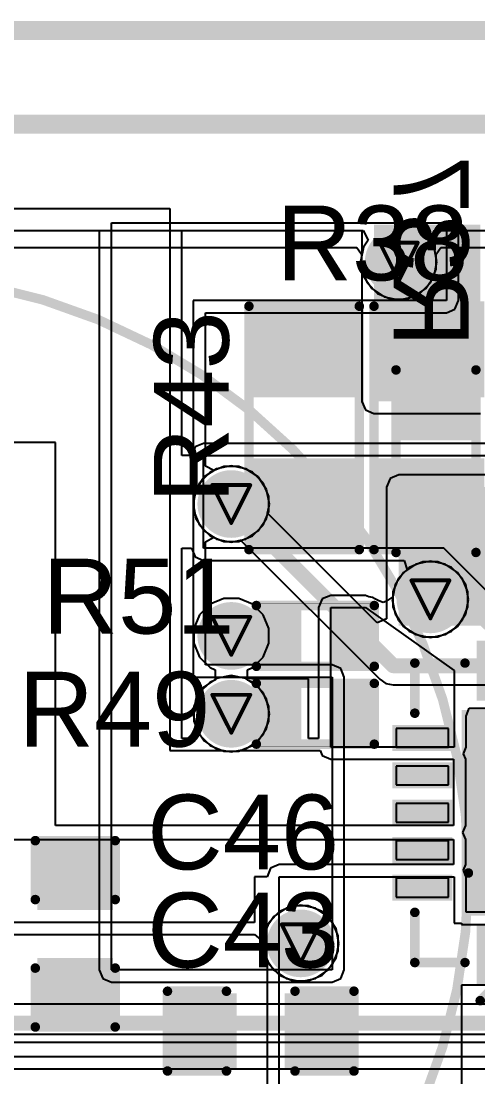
# Model space of a CAD drawing. Header units: inches. Extents: x -3 to 423, y -3 to 110.
# Drawn here: x 10.43 to 16.52, y 66.69 to 80.8 of the extents above; entities that cross this region are included whole.
import ezdxf

# ---------------------------------------------------------------- set-up
doc = ezdxf.new("R2010")
doc.units = ezdxf.units.IN
for name, color, linetype in [('Board Outline', 56, 'Continuous'), ('Bottom Layer', 5, 'Continuous'), ('Bottom Overlay', 54, 'Continuous'), ('Bottom Paste', 16, 'Continuous'), ('Bottom Solder', 6, 'Continuous'), ('Drill Drawing', 1, 'Continuous'), ('Mechanical 3', 76, 'Continuous'), ('Mid Layer', 16, 'Continuous'), ('Mid Layer 2', 76, 'Continuous'), ('Top Layer', 1, 'Continuous'), ('Top Overlay', 2, 'Continuous'), ('Top Paste', 8, 'Continuous'), ('Top Solder', 216, 'Continuous'), ('Via Holes', 16, 'Continuous')]:
    doc.layers.add(name, color=color, linetype=linetype)
doc.styles.add('Arial', font='', dxfattribs={"height": 0.2})
doc.styles.get('Arial').set_extended_font_data('Arial')

msp = doc.modelspace()

# ---------------------------------------------------------------- hatches: boundary and pattern name
at = {"layer": 'Bottom Layer'}
h = msp.add_hatch(color=5, dxfattribs=at)
edge = h.paths.add_edge_path()
edge.add_arc((15.469, 77.584), 0.35, 0, 360)
for points in [[(15.521, 76.062), (16.41, 76.062), (16.41, 75.3), (15.521, 75.3)], [(15.469, 72.72), (17.683, 72.72), (17.683, 74.574), (15.469, 74.574)], [(15.521, 74.538), (16.41, 74.538), (16.41, 73.776), (15.521, 73.776)]]:
    msp.add_hatch(color=5, dxfattribs=at).paths.add_polyline_path(points)
h = msp.add_hatch(color=5, dxfattribs=at)
edge = h.paths.add_edge_path()
edge.add_arc((13.233, 74.347), 0.35, 0, 360)
h = msp.add_hatch(color=5, dxfattribs=at)
edge = h.paths.add_edge_path()
edge.add_arc((15.891, 73.073), 0.35, 0, 360)
h = msp.add_hatch(color=5, dxfattribs=at)
edge = h.paths.add_edge_path()
edge.add_arc((13.233, 72.585), 0.35, 0, 360)
h = msp.add_hatch(color=5, dxfattribs=at)
edge = h.paths.add_edge_path()
edge.add_arc((13.233, 71.545), 0.35, 0, 360)
h = msp.add_hatch(color=5, dxfattribs=at)
edge = h.paths.add_edge_path()
edge.add_arc((14.16, 68.478), 0.35, 0, 360)
at = {"layer": 'Bottom Paste'}
for points in [[(15.521, 76.062), (16.41, 76.062), (16.41, 75.3), (15.521, 75.3)], [(15.521, 74.538), (16.41, 74.538), (16.41, 73.776), (15.521, 73.776)]]:
    msp.add_hatch(color=16, dxfattribs=at).paths.add_polyline_path(points)
at = {"layer": 'Bottom Solder'}
h = msp.add_hatch(color=6, dxfattribs=at)
edge = h.paths.add_edge_path()
edge.add_arc((15.469, 77.584), 0.452, 0, 360)
for points in [[(15.419, 76.163), (16.511, 76.163), (16.511, 75.198), (15.419, 75.198)], [(15.419, 74.639), (16.511, 74.639), (16.511, 73.674), (15.419, 73.674)]]:
    msp.add_hatch(color=6, dxfattribs=at).paths.add_polyline_path(points)
h = msp.add_hatch(color=6, dxfattribs=at)
edge = h.paths.add_edge_path()
edge.add_arc((13.233, 74.347), 0.452, 0, 360)
h = msp.add_hatch(color=6, dxfattribs=at)
edge = h.paths.add_edge_path()
edge.add_arc((15.891, 73.073), 0.452, 0, 360)
h = msp.add_hatch(color=6, dxfattribs=at)
edge = h.paths.add_edge_path()
edge.add_arc((13.233, 72.585), 0.452, 0, 360)
h = msp.add_hatch(color=6, dxfattribs=at)
edge = h.paths.add_edge_path()
edge.add_arc((13.233, 71.545), 0.452, 0, 360)
h = msp.add_hatch(color=6, dxfattribs=at)
edge = h.paths.add_edge_path()
edge.add_arc((14.16, 68.478), 0.452, 0, 360)
at = {"layer": 'Mid Layer'}
h = msp.add_hatch(color=16, dxfattribs=at)
edge = h.paths.add_edge_path()
edge.add_arc((15.469, 77.584), 0.35, 0, 360)
h = msp.add_hatch(color=16, dxfattribs=at)
edge = h.paths.add_edge_path()
edge.add_arc((13.233, 74.347), 0.35, 0, 360)
h = msp.add_hatch(color=16, dxfattribs=at)
edge = h.paths.add_edge_path()
edge.add_arc((15.891, 73.073), 0.35, 0, 360)
h = msp.add_hatch(color=16, dxfattribs=at)
edge = h.paths.add_edge_path()
edge.add_arc((13.233, 72.585), 0.35, 0, 360)
h = msp.add_hatch(color=16, dxfattribs=at)
edge = h.paths.add_edge_path()
edge.add_arc((13.233, 71.545), 0.35, 0, 360)
h = msp.add_hatch(color=16, dxfattribs=at)
edge = h.paths.add_edge_path()
edge.add_arc((14.16, 68.478), 0.35, 0, 360)
at = {"layer": 'Mid Layer 2'}
h = msp.add_hatch(color=76, dxfattribs=at)
edge = h.paths.add_edge_path()
edge.add_arc((15.469, 77.584), 0.35, 0, 360)
h = msp.add_hatch(color=76, dxfattribs=at)
edge = h.paths.add_edge_path()
edge.add_arc((13.233, 74.347), 0.35, 0, 360)
h = msp.add_hatch(color=76, dxfattribs=at)
edge = h.paths.add_edge_path()
edge.add_arc((15.891, 73.073), 0.35, 0, 360)
h = msp.add_hatch(color=76, dxfattribs=at)
edge = h.paths.add_edge_path()
edge.add_arc((13.233, 72.585), 0.35, 0, 360)
h = msp.add_hatch(color=76, dxfattribs=at)
edge = h.paths.add_edge_path()
edge.add_arc((13.233, 71.545), 0.35, 0, 360)
h = msp.add_hatch(color=76, dxfattribs=at)
edge = h.paths.add_edge_path()
edge.add_arc((14.16, 68.478), 0.35, 0, 360)
at = {"layer": 'Top Layer'}
for points in [[(15.138, 75.717), (16.558, 75.717), (16.558, 78.08), (15.138, 78.08)], [(14.84, 76.887), (14.84, 75.871), (13.57, 75.871), (13.57, 76.887)], [(15.24, 75.871), (15.24, 76.887), (16.51, 76.887), (16.51, 75.871)], [(14.84, 74.855), (14.84, 73.839), (13.57, 73.839), (13.57, 74.855)], [(15.24, 73.839), (15.24, 74.855), (16.51, 74.855), (16.51, 73.839)], [(14.114, 72.902), (14.114, 72.267), (13.656, 72.267), (13.656, 72.902)], [(15.053, 72.902), (15.053, 72.267), (14.596, 72.267), (14.596, 72.902)], [(13.656, 71.227), (13.656, 71.862), (14.114, 71.862), (14.114, 71.227)], [(14.596, 71.227), (14.596, 71.862), (15.053, 71.862), (15.053, 71.227)], [(16.358, 71.547), (20.008, 71.547), (20.008, 68.897), (16.358, 68.897)], [(15.433, 71.347), (16.133, 71.347), (16.133, 71.097), (15.433, 71.097)], [(15.433, 70.847), (16.133, 70.847), (16.133, 70.597), (15.433, 70.597)], [(15.433, 70.347), (16.133, 70.347), (16.133, 70.097), (15.433, 70.097)], [(15.433, 69.847), (16.133, 69.847), (16.133, 69.597), (15.433, 69.597)], [(10.706, 69.748), (11.595, 69.748), (11.595, 68.986), (10.706, 68.986)], [(15.433, 69.347), (16.133, 69.347), (16.133, 69.097), (15.433, 69.097)], [(10.706, 68.224), (11.595, 68.224), (11.595, 67.462), (10.706, 67.462)], [(13.245, 67.751), (13.245, 66.862), (12.483, 66.862), (12.483, 67.751)], [(14.769, 67.751), (14.769, 66.862), (14.007, 66.862), (14.007, 67.751)]]:
    msp.add_hatch(color=1, dxfattribs=at).paths.add_polyline_path(points)
h = msp.add_hatch(color=1, dxfattribs=at)
edge = h.paths.add_edge_path()
edge.add_arc((15.469, 77.584), 0.35, 0, 360)
h = msp.add_hatch(color=1, dxfattribs=at)
edge = h.paths.add_edge_path()
edge.add_arc((13.233, 74.347), 0.35, 0, 360)
h = msp.add_hatch(color=1, dxfattribs=at)
edge = h.paths.add_edge_path()
edge.add_arc((15.891, 73.073), 0.35, 0, 360)
h = msp.add_hatch(color=1, dxfattribs=at)
edge = h.paths.add_edge_path()
edge.add_arc((13.233, 72.585), 0.35, 0, 360)
h = msp.add_hatch(color=1, dxfattribs=at)
edge = h.paths.add_edge_path()
edge.add_arc((13.233, 71.545), 0.35, 0, 360)
h = msp.add_hatch(color=1, dxfattribs=at)
edge = h.paths.add_edge_path()
edge.add_arc((14.16, 68.478), 0.35, 0, 360)
at = {"layer": 'Top Paste'}
for points in [[(14.84, 76.887), (14.84, 75.871), (13.57, 75.871), (13.57, 76.887)], [(15.24, 75.871), (15.24, 76.887), (16.51, 76.887), (16.51, 75.871)], [(14.84, 74.855), (14.84, 73.839), (13.57, 73.839), (13.57, 74.855)], [(15.24, 73.839), (15.24, 74.855), (16.51, 74.855), (16.51, 73.839)], [(14.114, 72.902), (14.114, 72.267), (13.656, 72.267), (13.656, 72.902)], [(15.053, 72.902), (15.053, 72.267), (14.596, 72.267), (14.596, 72.902)], [(13.656, 71.227), (13.656, 71.862), (14.114, 71.862), (14.114, 71.227)], [(14.596, 71.227), (14.596, 71.862), (15.053, 71.862), (15.053, 71.227)], [(10.706, 69.748), (11.595, 69.748), (11.595, 68.986), (10.706, 68.986)], [(10.706, 68.224), (11.595, 68.224), (11.595, 67.462), (10.706, 67.462)], [(13.245, 67.751), (13.245, 66.862), (12.483, 66.862), (12.483, 67.751)], [(14.769, 67.751), (14.769, 66.862), (14.007, 66.862), (14.007, 67.751)]]:
    msp.add_hatch(color=8, dxfattribs=at).paths.add_polyline_path(points)
at = {"layer": 'Top Solder'}
h = msp.add_hatch(color=216, dxfattribs=at)
edge = h.paths.add_edge_path()
edge.add_arc((15.469, 77.584), 0.452, 0, 360)
for points in [[(14.942, 76.989), (14.942, 75.77), (13.469, 75.77), (13.469, 76.989)], [(15.138, 75.77), (15.138, 76.989), (16.611, 76.989), (16.611, 75.77)], [(14.942, 74.957), (14.942, 73.738), (13.469, 73.738), (13.469, 74.957)], [(15.138, 73.738), (15.138, 74.957), (16.611, 74.957), (16.611, 73.738)], [(14.169, 72.957), (14.169, 72.212), (13.601, 72.212), (13.601, 72.957)], [(15.108, 72.957), (15.108, 72.212), (14.541, 72.212), (14.541, 72.957)], [(16.508, 72.522), (16.858, 72.522), (16.858, 71.722), (16.508, 71.722)], [(13.601, 71.172), (13.601, 71.917), (14.169, 71.917), (14.169, 71.172)], [(14.541, 71.172), (14.541, 71.917), (15.108, 71.917), (15.108, 71.172)], [(16.308, 71.597), (20.058, 71.597), (20.058, 68.847), (16.308, 68.847)], [(15.383, 71.397), (16.183, 71.397), (16.183, 71.047), (15.383, 71.047)], [(15.383, 70.897), (16.183, 70.897), (16.183, 70.547), (15.383, 70.547)], [(15.383, 70.397), (16.183, 70.397), (16.183, 70.047), (15.383, 70.047)], [(15.383, 69.897), (16.183, 69.897), (16.183, 69.547), (15.383, 69.547)], [(10.646, 69.808), (11.655, 69.808), (11.655, 68.926), (10.646, 68.926)], [(15.383, 69.397), (16.183, 69.397), (16.183, 69.047), (15.383, 69.047)], [(16.508, 68.722), (16.858, 68.722), (16.858, 67.922), (16.508, 67.922)], [(10.646, 68.284), (11.655, 68.284), (11.655, 67.402), (10.646, 67.402)], [(13.305, 67.811), (13.305, 66.802), (12.423, 66.802), (12.423, 67.811)], [(14.829, 67.811), (14.829, 66.802), (13.947, 66.802), (13.947, 67.811)]]:
    msp.add_hatch(color=216, dxfattribs=at).paths.add_polyline_path(points)
h = msp.add_hatch(color=216, dxfattribs=at)
edge = h.paths.add_edge_path()
edge.add_arc((13.233, 74.347), 0.452, 0, 360)
h = msp.add_hatch(color=216, dxfattribs=at)
edge = h.paths.add_edge_path()
edge.add_arc((15.891, 73.073), 0.452, 0, 360)
h = msp.add_hatch(color=216, dxfattribs=at)
edge = h.paths.add_edge_path()
edge.add_arc((13.233, 72.585), 0.452, 0, 360)
h = msp.add_hatch(color=216, dxfattribs=at)
edge = h.paths.add_edge_path()
edge.add_arc((13.233, 71.545), 0.452, 0, 360)
h = msp.add_hatch(color=216, dxfattribs=at)
edge = h.paths.add_edge_path()
edge.add_arc((14.16, 68.478), 0.452, 0, 360)
at = {"layer": 'Via Holes'}
h = msp.add_hatch(color=7, dxfattribs=at)
edge = h.paths.add_edge_path()
edge.add_arc((15.469, 77.584), 0.25, 0, 360)
h = msp.add_hatch(color=7, dxfattribs=at)
edge = h.paths.add_edge_path()
edge.add_arc((13.233, 74.347), 0.25, 0, 360)
h = msp.add_hatch(color=7, dxfattribs=at)
edge = h.paths.add_edge_path()
edge.add_arc((15.891, 73.073), 0.25, 0, 360)
h = msp.add_hatch(color=7, dxfattribs=at)
edge = h.paths.add_edge_path()
edge.add_arc((13.233, 72.585), 0.25, 0, 360)
h = msp.add_hatch(color=7, dxfattribs=at)
edge = h.paths.add_edge_path()
edge.add_arc((13.233, 71.545), 0.25, 0, 360)
h = msp.add_hatch(color=7, dxfattribs=at)
edge = h.paths.add_edge_path()
edge.add_arc((14.16, 68.478), 0.25, 0, 360)

# ---------------------------------------------------------------- linework, layer by layer
at = {"layer": 'Board Outline', "const_width": 0.254}
msp.add_lwpolyline([(0.02, 79.42), (64.06, 79.42)], dxfattribs=at)
at = {"layer": 'Bottom Layer'}
for p, q in [((0.889, 78), (11.471, 78)), ((11.471, 78), (11.471, 68.123)), ((11.633, 68.123), (11.633, 78.105)), ((11.633, 78.105), (16.104, 78.105)), ((16.104, 78.105), (16.104, 77.064)), ((16.266, 77.064), (16.266, 78)), ((16.266, 78), (20.095, 78)), ((16.104, 77.064), (12.725, 77.064)), ((12.725, 77.064), (12.725, 72.034)), ((16.218, 76.949), (16.266, 77.064)), ((12.888, 74.852), (12.888, 76.901)), ((12.888, 76.901), (16.104, 76.901)), ((16.104, 76.901), (16.218, 76.949)), ((13, 74.793), (12.888, 74.852)), ((13.038, 74.818), (13, 74.793)), ((13.233, 74.857), (13.038, 74.818)), ((13.428, 74.818), (13.233, 74.857)), ((13.594, 74.708), (13.428, 74.818)), ((13.704, 74.542), (13.594, 74.708)), ((15.354, 74.689), (15.306, 74.574)), ((15.469, 74.737), (15.354, 74.689)), ((17.683, 74.737), (15.469, 74.737)), ((13.743, 74.347), (13.704, 74.542)), ((15.306, 74.574), (15.306, 72.815)), ((13.718, 74.223), (13.743, 74.347)), ((15.179, 72.762), (13.718, 74.223)), ((12.888, 73.842), (13, 73.902)), ((13, 73.902), (13.038, 73.876)), ((12.888, 72.197), (12.888, 73.842)), ((13.038, 73.876), (13.233, 73.838)), ((13.233, 73.838), (13.358, 73.862)), ((13.358, 73.862), (15.214, 72.007)), ((15.306, 72.815), (15.179, 72.762)), ((14.58, 72.197), (12.888, 72.197)), ((14.694, 72.149), (14.58, 72.197)), ((14.742, 72.034), (14.694, 72.149)), ((12.725, 72.034), (14.58, 72.034)), ((14.58, 72.034), (14.58, 69.19)), ((14.742, 69.19), (14.742, 72.034)), ((15.214, 72.007), (15.296, 71.951)), ((15.296, 71.951), (15.394, 71.932)), ((15.394, 71.932), (21.426, 71.932)), ((14.58, 69.19), (14.58, 68.123)), ((14.742, 68.123), (14.742, 69.19)), ((11.471, 68.123), (11.518, 68.008)), ((14.58, 68.123), (11.633, 68.123)), ((14.694, 68.008), (14.742, 68.123)), ((11.518, 68.008), (11.633, 67.96)), ((14.58, 67.96), (14.694, 68.008)), ((11.633, 67.96), (14.58, 67.96)), ((19.339, 67.666), (5.41, 67.666)), ((5.516, 67.157), (20.82, 67.157)), ((21.605, 66.964), (6.553, 66.964)), ((6.553, 66.802), (21.768, 66.802))]:
    msp.add_line(p, q, dxfattribs=at)
at = {"layer": 'Bottom Layer', "const_width": 0.2}
for points in [[(13.233, 74.347), (15.394, 72.187)], [(15.394, 72.187), (21.531, 72.187)], [(5.41, 67.412), (20.82, 67.412)]]:
    msp.add_lwpolyline(points, dxfattribs=at)
at = {"layer": 'Bottom Layer', "const_width": 0.1}
for points in [[(13.183, 74.347, 1), (13.283, 74.347, 1)], [(15.344, 72.187, 1), (15.444, 72.187, 1)], [(15.344, 72.187, 1), (15.444, 72.187, 1)]]:
    msp.add_lwpolyline(points, format="xyb", close=True, dxfattribs=at)
at = {"layer": 'Bottom Overlay'}
for points, const_width in [([(16.398, 69.418, 1), (0.398, 69.418, 1)], 0.127), ([(15.4, 76.138, 1), (15.464, 76.138, 1)], 0.0635), ([(15.4, 76.138, 1), (15.464, 76.138, 1)], 0.0635), ([(16.467, 76.138, 1), (16.53, 76.138, 1)], 0.0635), ([(16.467, 76.138, 1), (16.53, 76.138, 1)], 0.0635), ([(15.4, 73.7, 1), (15.464, 73.7, 1)], 0.0635), ([(15.4, 73.7, 1), (15.464, 73.7, 1)], 0.0635), ([(16.467, 73.7, 1), (16.53, 73.7, 1)], 0.0635), ([(16.467, 73.7, 1), (16.53, 73.7, 1)], 0.0635), ([(16.366, 69.418, 1), (16.43, 69.418, 1)], 0.0635)]:
    msp.add_lwpolyline(points, format="xyb", close=True, dxfattribs=dict(at, const_width=const_width))
at = {"layer": 'Bottom Overlay', "const_width": 0.127}
for points in [[(15.432, 73.7), (15.432, 76.138)], [(15.432, 76.138), (16.499, 76.138)], [(16.499, 73.7), (16.499, 76.138)], [(15.432, 73.7), (16.499, 73.7)]]:
    msp.add_lwpolyline(points, dxfattribs=at)
at = {"layer": 'Drill Drawing', "const_width": 0.0508}
for points in [[(15.215, 77.838), (15.723, 77.838)], [(15.215, 77.838), (15.469, 77.33)], [(15.469, 77.33), (15.723, 77.838)], [(12.979, 74.601), (13.487, 74.601)], [(12.979, 74.601), (13.233, 74.093)], [(13.233, 74.093), (13.487, 74.601)], [(15.637, 73.327), (16.145, 73.327)], [(15.637, 73.327), (15.891, 72.819)], [(15.891, 72.819), (16.145, 73.327)], [(12.979, 72.839), (13.487, 72.839)], [(12.979, 72.839), (13.233, 72.331)], [(13.233, 72.331), (13.487, 72.839)], [(12.979, 71.799), (13.487, 71.799)], [(12.979, 71.799), (13.233, 71.291)], [(13.233, 71.291), (13.487, 71.799)], [(13.906, 68.732), (14.414, 68.732)], [(13.906, 68.732), (14.16, 68.224)], [(14.16, 68.224), (14.414, 68.732)]]:
    msp.add_lwpolyline(points, dxfattribs=at)
at = {"layer": 'Drill Drawing', "const_width": 0.0254}
for points in [[(15.202, 77.838, 1), (15.227, 77.838, 1)], [(15.202, 77.838, 1), (15.227, 77.838, 1)], [(15.71, 77.838, 1), (15.735, 77.838, 1)], [(15.71, 77.838, 1), (15.735, 77.838, 1)], [(15.456, 77.33, 1), (15.481, 77.33, 1)], [(15.456, 77.33, 1), (15.481, 77.33, 1)], [(12.967, 74.601, 1), (12.992, 74.601, 1)], [(12.967, 74.601, 1), (12.992, 74.601, 1)], [(13.475, 74.601, 1), (13.5, 74.601, 1)], [(13.475, 74.601, 1), (13.5, 74.601, 1)], [(13.221, 74.093, 1), (13.246, 74.093, 1)], [(13.221, 74.093, 1), (13.246, 74.093, 1)], [(15.624, 73.327, 1), (15.65, 73.327, 1)], [(15.624, 73.327, 1), (15.65, 73.327, 1)], [(16.132, 73.327, 1), (16.158, 73.327, 1)], [(16.132, 73.327, 1), (16.158, 73.327, 1)], [(12.967, 72.839, 1), (12.992, 72.839, 1)], [(12.967, 72.839, 1), (12.992, 72.839, 1)], [(13.475, 72.839, 1), (13.5, 72.839, 1)], [(13.475, 72.839, 1), (13.5, 72.839, 1)], [(15.878, 72.819, 1), (15.904, 72.819, 1)], [(15.878, 72.819, 1), (15.904, 72.819, 1)], [(13.221, 72.331, 1), (13.246, 72.331, 1)], [(13.221, 72.331, 1), (13.246, 72.331, 1)], [(12.967, 71.799, 1), (12.992, 71.799, 1)], [(12.967, 71.799, 1), (12.992, 71.799, 1)], [(13.475, 71.799, 1), (13.5, 71.799, 1)], [(13.475, 71.799, 1), (13.5, 71.799, 1)], [(13.221, 71.291, 1), (13.246, 71.291, 1)], [(13.221, 71.291, 1), (13.246, 71.291, 1)], [(13.894, 68.732, 1), (13.919, 68.732, 1)], [(13.894, 68.732, 1), (13.919, 68.732, 1)], [(14.402, 68.732, 1), (14.427, 68.732, 1)], [(14.402, 68.732, 1), (14.427, 68.732, 1)], [(14.148, 68.224, 1), (14.173, 68.224, 1)], [(14.148, 68.224, 1), (14.173, 68.224, 1)]]:
    msp.add_lwpolyline(points, format="xyb", close=True, dxfattribs=at)
at = {"layer": 'Mechanical 3', "const_width": 0.254}
msp.add_lwpolyline([(0.02, 80.67), (24.371, 80.67)], dxfattribs=at)
at = {"layer": 'Mid Layer'}
for p, q in [((0.889, 78), (14.992, 78)), ((14.992, 78), (15.06, 77.873)), ((15.877, 77.873), (15.945, 78)), ((15.945, 78), (28.47, 78)), ((15.06, 77.873), (14.998, 77.779)), ((15.94, 77.779), (15.877, 77.873)), ((14.998, 77.779), (14.959, 77.584)), ((15.978, 77.584), (15.94, 77.779)), ((14.959, 77.584), (14.998, 77.389)), ((15.94, 77.389), (15.978, 77.584)), ((14.998, 77.389), (15.108, 77.224)), ((15.829, 77.224), (15.94, 77.389)), ((15.108, 77.224), (15.274, 77.113)), ((15.664, 77.113), (15.829, 77.224)), ((15.274, 77.113), (15.469, 77.075)), ((15.469, 77.075), (15.664, 77.113)), ((13.038, 74.818), (12.873, 74.708)), ((13.233, 74.857), (13.038, 74.818)), ((13.428, 74.818), (13.233, 74.857)), ((13.594, 74.708), (13.428, 74.818)), ((12.873, 74.708), (12.762, 74.542)), ((13.704, 74.542), (13.594, 74.708)), ((12.762, 74.542), (12.724, 74.347)), ((13.743, 74.347), (13.704, 74.542)), ((12.724, 74.347), (12.762, 74.152)), ((13.704, 74.152), (13.743, 74.347)), ((12.762, 74.152), (12.873, 73.987)), ((13.594, 73.987), (13.704, 74.152)), ((12.873, 73.987), (13.038, 73.876)), ((13.428, 73.876), (13.594, 73.987)), ((13.038, 73.876), (13.233, 73.838)), ((13.233, 73.838), (13.428, 73.876)), ((15.696, 73.544), (15.53, 73.434)), ((15.891, 73.583), (15.696, 73.544)), ((16.086, 73.544), (15.891, 73.583)), ((16.251, 73.434), (16.086, 73.544)), ((15.53, 73.434), (15.42, 73.268)), ((16.362, 73.268), (16.251, 73.434)), ((15.42, 73.268), (15.381, 73.073)), ((16.401, 73.073), (16.362, 73.268)), ((15.381, 73.073), (15.42, 72.878)), ((16.362, 72.878), (16.401, 73.073)), ((15.42, 72.878), (15.53, 72.713)), ((16.251, 72.713), (16.362, 72.878)), ((15.53, 72.713), (15.696, 72.602)), ((16.086, 72.602), (16.251, 72.713)), ((15.696, 72.602), (15.891, 72.563)), ((15.891, 72.563), (16.086, 72.602)), ((13.038, 72.016), (12.873, 71.905)), ((13.233, 72.055), (13.038, 72.016)), ((13.428, 72.016), (13.233, 72.055)), ((13.594, 71.905), (13.428, 72.016)), ((12.873, 71.905), (12.762, 71.74)), ((13.704, 71.74), (13.594, 71.905)), ((12.762, 71.74), (12.724, 71.545)), ((13.743, 71.545), (13.704, 71.74)), ((12.724, 71.545), (12.762, 71.35)), ((13.704, 71.35), (13.743, 71.545)), ((12.762, 71.35), (12.873, 71.184)), ((13.594, 71.184), (13.704, 71.35)), ((12.873, 71.184), (13.038, 71.074)), ((13.428, 71.074), (13.594, 71.184)), ((13.038, 71.074), (13.233, 71.035)), ((13.233, 71.035), (13.428, 71.074)), ((14.16, 68.988), (13.965, 68.949)), ((14.356, 68.949), (14.16, 68.988)), ((13.8, 68.839), (13.69, 68.673)), ((13.965, 68.949), (13.8, 68.839)), ((14.521, 68.839), (14.356, 68.949)), ((14.631, 68.673), (14.521, 68.839)), ((13.69, 68.673), (13.651, 68.478)), ((14.67, 68.478), (14.631, 68.673)), ((13.651, 68.478), (13.69, 68.283)), ((14.631, 68.283), (14.67, 68.478)), ((13.69, 68.283), (13.8, 68.118)), ((14.521, 68.118), (14.631, 68.283)), ((13.8, 68.118), (13.965, 68.007)), ((14.356, 68.007), (14.521, 68.118)), ((13.965, 68.007), (14.16, 67.969)), ((14.16, 67.969), (14.356, 68.007))]:
    msp.add_line(p, q, dxfattribs=at)
at = {"layer": 'Mid Layer 2'}
for p, q in [((0.66, 77.775), (14.908, 77.775)), ((14.908, 77.775), (14.969, 77.684)), ((15.969, 77.684), (16.029, 77.775)), ((16.029, 77.775), (23.749, 77.775)), ((14.969, 77.684), (14.969, 77.485)), ((15.969, 77.485), (15.969, 77.684)), ((14.969, 77.485), (15.045, 77.301)), ((15.893, 77.301), (15.969, 77.485)), ((15.045, 77.301), (15.185, 77.161)), ((15.752, 77.161), (15.893, 77.301)), ((15.185, 77.161), (15.369, 77.084)), ((15.568, 77.084), (15.752, 77.161)), ((15.369, 77.084), (15.568, 77.084)), ((12.95, 74.771), (12.81, 74.631)), ((13.134, 74.847), (12.95, 74.771)), ((13.333, 74.847), (13.134, 74.847)), ((13.517, 74.771), (13.333, 74.847)), ((13.657, 74.631), (13.517, 74.771)), ((12.81, 74.631), (12.733, 74.447)), ((13.733, 74.447), (13.657, 74.631)), ((12.733, 74.447), (12.733, 74.248)), ((13.733, 74.248), (13.733, 74.447)), ((12.733, 74.248), (12.81, 74.064)), ((13.657, 74.064), (13.733, 74.248)), ((12.81, 74.064), (12.95, 73.923)), ((13.517, 73.923), (13.657, 74.064)), ((12.95, 73.923), (13.134, 73.847)), ((13.333, 73.847), (13.517, 73.923)), ((13.134, 73.847), (13.333, 73.847)), ((15.608, 73.497), (15.467, 73.356)), ((15.791, 73.573), (15.608, 73.497)), ((15.99, 73.573), (15.791, 73.573)), ((16.174, 73.497), (15.99, 73.573)), ((16.315, 73.356), (16.174, 73.497)), ((15.467, 73.356), (15.391, 73.173)), ((16.391, 73.173), (16.315, 73.356)), ((13.134, 73.085), (12.95, 73.009)), ((13.333, 73.085), (13.134, 73.085)), ((13.517, 73.009), (13.333, 73.085)), ((15.391, 73.173), (15.391, 72.974)), ((16.391, 72.974), (16.391, 73.173)), ((12.95, 73.009), (12.81, 72.868)), ((13.657, 72.868), (13.517, 73.009)), ((15.391, 72.974), (15.467, 72.79)), ((16.315, 72.79), (16.391, 72.974)), ((12.81, 72.868), (12.733, 72.684)), ((13.733, 72.684), (13.657, 72.868)), ((15.467, 72.79), (15.608, 72.649)), ((16.174, 72.649), (16.315, 72.79)), ((12.733, 72.684), (12.733, 72.486)), ((13.733, 72.486), (13.733, 72.684)), ((15.608, 72.649), (15.791, 72.573)), ((15.99, 72.573), (16.174, 72.649)), ((15.791, 72.573), (15.99, 72.573)), ((12.733, 72.486), (12.81, 72.302)), ((13.657, 72.302), (13.733, 72.486)), ((12.81, 72.302), (12.95, 72.161)), ((13.517, 72.161), (13.657, 72.302)), ((12.95, 72.161), (13.016, 72.134)), ((13.016, 72.134), (13.016, 71.996)), ((13.451, 72.134), (13.517, 72.161)), ((13.451, 71.996), (13.451, 72.134)), ((12.95, 71.969), (12.81, 71.828)), ((13.016, 71.996), (12.95, 71.969)), ((13.517, 71.969), (13.451, 71.996)), ((13.657, 71.828), (13.517, 71.969)), ((12.81, 71.828), (12.733, 71.644)), ((13.733, 71.644), (13.657, 71.828)), ((12.733, 71.644), (12.733, 71.446)), ((13.733, 71.446), (13.733, 71.644)), ((12.733, 71.446), (12.81, 71.262)), ((13.657, 71.262), (13.733, 71.446)), ((12.81, 71.262), (12.95, 71.121)), ((13.517, 71.121), (13.657, 71.262)), ((12.95, 71.121), (13.134, 71.045)), ((13.333, 71.045), (13.517, 71.121)), ((13.134, 71.045), (13.333, 71.045)), ((14.061, 68.978), (13.877, 68.902)), ((14.26, 68.978), (14.061, 68.978)), ((14.444, 68.902), (14.26, 68.978)), ((13.877, 68.902), (13.737, 68.762)), ((14.584, 68.762), (14.444, 68.902)), ((13.737, 68.762), (13.66, 68.578)), ((14.66, 68.578), (14.584, 68.762)), ((13.66, 68.578), (13.66, 68.379)), ((14.66, 68.379), (14.66, 68.578)), ((13.66, 68.379), (13.737, 68.195)), ((14.584, 68.195), (14.66, 68.379)), ((13.737, 68.195), (13.877, 68.055)), ((14.444, 68.055), (14.584, 68.195)), ((13.877, 68.055), (14.061, 67.978)), ((14.061, 67.978), (14.26, 67.978)), ((14.26, 67.978), (14.444, 68.055)), ((19.6, 67.259), (0.635, 67.259))]:
    msp.add_line(p, q, dxfattribs=at)
at = {"layer": 'Top Layer'}
for p, q in [((1.491, 78.293), (12.413, 78.293)), ((12.413, 78.293), (12.413, 71.054)), ((12.575, 74.996), (12.575, 78)), ((12.575, 78), (14.976, 78)), ((14.976, 78), (14.976, 77.671)), ((14.976, 77.671), (14.959, 77.584)), ((14.959, 77.584), (14.976, 77.498)), ((14.976, 77.498), (14.976, 75.717)), ((14.976, 75.717), (15.024, 75.603)), ((15.024, 75.603), (15.138, 75.555)), ((15.138, 75.555), (16.558, 75.555)), ((10.889, 75.169), (1.491, 75.169)), ((10.889, 70.053), (10.889, 75.169)), ((12.749, 75.11), (12.702, 74.995)), ((12.864, 75.157), (12.749, 75.11)), ((16.683, 75.157), (12.864, 75.157)), ((12.702, 74.995), (12.575, 74.996)), ((12.864, 73.757), (12.864, 74.995)), ((12.864, 74.995), (16.683, 74.995)), ((12.575, 73.755), (12.702, 73.757)), ((12.575, 71.216), (12.575, 73.755)), ((12.702, 73.757), (12.749, 73.642)), ((12.749, 73.642), (12.864, 73.594)), ((16.069, 73.757), (12.864, 73.757)), ((17.046, 72.779), (16.069, 73.757)), ((12.864, 73.594), (15.542, 73.594)), ((15.542, 73.594), (15.581, 73.467)), ((15.53, 73.434), (15.42, 73.268)), ((15.581, 73.467), (15.53, 73.434)), ((15.42, 73.268), (15.388, 73.106)), ((14.446, 73.079), (14.399, 72.964)), ((14.561, 73.127), (14.446, 73.079)), ((15.025, 73.127), (14.561, 73.127)), ((15.071, 73.108), (15.025, 73.127)), ((15.097, 73.102), (15.071, 73.108)), ((15.119, 73.097), (15.097, 73.102)), ((15.151, 73.08), (15.119, 73.097)), ((15.203, 73.052), (15.151, 73.08)), ((15.26, 73.031), (15.203, 73.052)), ((15.203, 73.052), (15.203, 73.052)), ((15.388, 73.106), (15.294, 73.043)), ((14.399, 72.964), (14.399, 71.216)), ((14.561, 71.101), (14.561, 72.964)), ((14.561, 72.964), (15.025, 72.964)), ((15.025, 72.964), (16.208, 72.122)), ((15.294, 73.043), (15.26, 73.031)), ((16.208, 72.122), (16.208, 71.101)), ((13.038, 72.016), (12.873, 71.905)), ((13.233, 72.055), (13.038, 72.016)), ((13.385, 72.025), (13.233, 72.055)), ((13.506, 72.012), (13.385, 72.025)), ((14.264, 72.012), (13.506, 72.012)), ((13.506, 72.012), (13.506, 72.012)), ((14.264, 71.216), (14.264, 72.012)), ((12.873, 71.905), (12.762, 71.74)), ((12.762, 71.74), (12.724, 71.545)), ((12.724, 71.545), (12.762, 71.35)), ((16.37, 71.511), (16.408, 71.622)), ((16.37, 71.101), (16.37, 71.511)), ((16.408, 71.622), (16.975, 71.622)), ((12.777, 71.328), (12.717, 71.216)), ((12.762, 71.35), (12.777, 71.328)), ((12.717, 71.216), (12.575, 71.216)), ((14.399, 71.216), (14.264, 71.216)), ((16.208, 71.101), (14.561, 71.101)), ((16.333, 71.01), (16.37, 71.101)), ((12.413, 71.054), (13.112, 71.054)), ((13.112, 71.054), (13.134, 71.045)), ((13.134, 71.045), (13.333, 71.045)), ((13.333, 71.045), (13.355, 71.054)), ((13.355, 71.054), (14.418, 71.054)), ((14.418, 71.054), (14.446, 70.986)), ((14.446, 70.986), (14.561, 70.938)), ((14.561, 70.938), (16.2, 70.938)), ((16.2, 70.938), (16.2, 70.053)), ((16.363, 70.938), (16.333, 71.01)), ((16.363, 70.053), (16.363, 70.938)), ((16.2, 70.053), (10.889, 70.053)), ((16.324, 69.959), (16.363, 70.053)), ((16.363, 69.865), (16.324, 69.959)), ((10.135, 69.865), (16.2, 69.865)), ((16.2, 69.865), (16.2, 69.53)), ((16.363, 69.53), (16.363, 69.865)), ((13.873, 69.53), (13.758, 69.482)), ((16.2, 69.53), (13.873, 69.53)), ((16.333, 69.458), (16.363, 69.53)), ((13.758, 69.482), (13.711, 69.367)), ((16.37, 69.367), (16.333, 69.458)), ((13.711, 69.367), (13.545, 69.367)), ((13.545, 69.367), (13.545, 68.758)), ((13.873, 59.741), (13.873, 69.367)), ((13.873, 69.367), (16.208, 69.367)), ((16.208, 69.367), (16.208, 68.747)), ((16.37, 68.895), (16.37, 69.367)), ((16.908, 68.895), (16.37, 68.895)), ((13.545, 68.758), (0.737, 68.758)), ((16.208, 68.747), (16.307, 68.747)), ((16.307, 68.747), (16.307, 68.732)), ((16.307, 68.732), (16.908, 68.732)), ((0.889, 68.595), (13.545, 68.595)), ((13.545, 68.595), (13.656, 68.504)), ((13.656, 68.504), (13.651, 68.478)), ((13.651, 68.478), (13.69, 68.283)), ((13.69, 68.283), (13.711, 68.251)), ((13.711, 68.251), (13.711, 60.681)), ((16.908, 67.92), (16.307, 67.92)), ((16.307, 67.92), (16.307, 62.26))]:
    msp.add_line(p, q, dxfattribs=at)
at = {"layer": 'Top Layer', "const_width": 0.2}
for points in [[(15.891, 73.073), (16.349, 73.073)], [(16.349, 73.073), (16.683, 72.739)], [(13.233, 72.585), (13.885, 72.585)], [(13.233, 71.545), (13.885, 71.545)]]:
    msp.add_lwpolyline(points, dxfattribs=at)
at = {"layer": 'Top Layer', "const_width": 0.1}
for points in [[(15.841, 73.073, 1), (15.941, 73.073, 1)], [(16.299, 73.073, 1), (16.399, 73.073, 1)], [(16.299, 73.073, 1), (16.399, 73.073, 1)], [(13.183, 72.585, 1), (13.283, 72.585, 1)], [(13.835, 72.585, 1), (13.935, 72.585, 1)], [(13.183, 71.545, 1), (13.283, 71.545, 1)], [(13.835, 71.545, 1), (13.935, 71.545, 1)]]:
    msp.add_lwpolyline(points, format="xyb", close=True, dxfattribs=at)
at = {"layer": 'Top Overlay'}
for points, const_width in [([(13.469, 76.989), (14.942, 76.989)], 0.127), ([(13.469, 73.738), (13.469, 76.989)], 0.127), ([(14.942, 73.738), (14.942, 76.989)], 0.127), ([(15.138, 76.989), (16.611, 76.989)], 0.127), ([(15.138, 73.738), (15.138, 76.989)], 0.127), ([(13.469, 73.738), (14.942, 73.738)], 0.127), ([(15.138, 73.738), (16.611, 73.738)], 0.127), ([(13.568, 72.991), (15.142, 72.991)], 0.127), ([(13.568, 72.179), (13.568, 72.991)], 0.127), ([(15.142, 72.179), (15.142, 72.991)], 0.127), ([(13.542, 73.017), (15.168, 73.017)], 0.00323), ([(13.568, 72.179), (15.142, 72.179)], 0.127), ([(15.683, 72.222), (16.352, 72.222)], 0.127), ([(15.683, 71.553), (15.683, 72.222)], 0.127), ([(13.568, 71.139), (13.568, 71.951)], 0.127), ([(13.568, 71.951), (15.142, 71.951)], 0.127), ([(15.142, 71.139), (15.142, 71.951)], 0.127), ([(13.568, 71.139), (15.142, 71.139)], 0.127), ([(13.542, 71.113), (15.168, 71.113)], 0.00323), ([(10.617, 69.85), (11.684, 69.85)], 0.127), ([(10.617, 69.063), (10.617, 69.85)], 0.127), ([(11.684, 69.063), (11.684, 69.85)], 0.127), ([(15.683, 68.222), (15.683, 68.892)], 0.127), ([(15.683, 68.222), (16.352, 68.222)], 0.127), ([(10.617, 67.361), (10.617, 68.148)], 0.127), ([(11.684, 67.361), (11.684, 68.148)], 0.127), ([(12.382, 66.773), (12.382, 67.839)], 0.127), ([(12.382, 67.839), (13.169, 67.839)], 0.127), ([(14.083, 67.839), (14.871, 67.839)], 0.127), ([(14.871, 66.773), (14.871, 67.839)], 0.127), ([(16.556, 67.713), (16.683, 67.84)], 0.127), ([(16.556, 67.713), (16.81, 67.713)], 0.127), ([(10.617, 67.361), (11.684, 67.361)], 0.127), ([(12.382, 66.773), (13.169, 66.773)], 0.127), ([(14.083, 66.773), (14.871, 66.773)], 0.127)]:
    msp.add_lwpolyline(points, dxfattribs=dict(at, const_width=const_width))
for points, const_width in [([(13.437, 76.989, 1), (13.5, 76.989, 1)], 0.0635), ([(13.437, 76.989, 1), (13.5, 76.989, 1)], 0.0635), ([(14.91, 76.989, 1), (14.974, 76.989, 1)], 0.0635), ([(14.91, 76.989, 1), (14.974, 76.989, 1)], 0.0635), ([(15.106, 76.989, 1), (15.17, 76.989, 1)], 0.0635), ([(15.106, 76.989, 1), (15.17, 76.989, 1)], 0.0635), ([(13.437, 73.738, 1), (13.5, 73.738, 1)], 0.0635), ([(13.437, 73.738, 1), (13.5, 73.738, 1)], 0.0635), ([(14.91, 73.738, 1), (14.974, 73.738, 1)], 0.0635), ([(14.91, 73.738, 1), (14.974, 73.738, 1)], 0.0635), ([(15.106, 73.738, 1), (15.17, 73.738, 1)], 0.0635), ([(15.106, 73.738, 1), (15.17, 73.738, 1)], 0.0635), ([(13.536, 72.991, 1), (13.599, 72.991, 1)], 0.0635), ([(13.536, 72.991, 1), (13.599, 72.991, 1)], 0.0635), ([(15.111, 72.991, 1), (15.174, 72.991, 1)], 0.0635), ([(15.111, 72.991, 1), (15.174, 72.991, 1)], 0.0635), ([(13.541, 73.017, 1), (13.543, 73.017, 1)], 0.00161), ([(15.167, 73.017, 1), (15.169, 73.017, 1)], 0.00161), ([(13.536, 72.179, 1), (13.599, 72.179, 1)], 0.0635), ([(13.536, 72.179, 1), (13.599, 72.179, 1)], 0.0635), ([(15.111, 72.179, 1), (15.174, 72.179, 1)], 0.0635), ([(15.111, 72.179, 1), (15.174, 72.179, 1)], 0.0635), ([(15.651, 72.222, 1), (15.715, 72.222, 1)], 0.0635), ([(15.651, 72.222, 1), (15.715, 72.222, 1)], 0.0635), ([(16.321, 72.222, 1), (16.384, 72.222, 1)], 0.0635), ([(13.536, 71.951, 1), (13.599, 71.951, 1)], 0.0635), ([(13.536, 71.951, 1), (13.599, 71.951, 1)], 0.0635), ([(15.111, 71.951, 1), (15.174, 71.951, 1)], 0.0635), ([(15.111, 71.951, 1), (15.174, 71.951, 1)], 0.0635), ([(15.651, 71.553, 1), (15.715, 71.553, 1)], 0.0635), ([(13.536, 71.139, 1), (13.599, 71.139, 1)], 0.0635), ([(13.536, 71.139, 1), (13.599, 71.139, 1)], 0.0635), ([(13.541, 71.113, 1), (13.543, 71.113, 1)], 0.00161), ([(15.111, 71.139, 1), (15.174, 71.139, 1)], 0.0635), ([(15.111, 71.139, 1), (15.174, 71.139, 1)], 0.0635), ([(15.167, 71.113, 1), (15.169, 71.113, 1)], 0.00161), ([(10.585, 69.85, 1), (10.649, 69.85, 1)], 0.0635), ([(10.585, 69.85, 1), (10.649, 69.85, 1)], 0.0635), ([(11.652, 69.85, 1), (11.716, 69.85, 1)], 0.0635), ([(11.652, 69.85, 1), (11.716, 69.85, 1)], 0.0635), ([(10.585, 69.063, 1), (10.649, 69.063, 1)], 0.0635), ([(11.652, 69.063, 1), (11.716, 69.063, 1)], 0.0635), ([(15.651, 68.892, 1), (15.715, 68.892, 1)], 0.0635), ([(15.651, 68.222, 1), (15.715, 68.222, 1)], 0.0635), ([(15.651, 68.222, 1), (15.715, 68.222, 1)], 0.0635), ([(16.321, 68.222, 1), (16.384, 68.222, 1)], 0.0635), ([(10.585, 68.148, 1), (10.649, 68.148, 1)], 0.0635), ([(11.652, 68.148, 1), (11.716, 68.148, 1)], 0.0635), ([(12.35, 67.839, 1), (12.413, 67.839, 1)], 0.0635), ([(12.35, 67.839, 1), (12.413, 67.839, 1)], 0.0635), ([(13.137, 67.839, 1), (13.201, 67.839, 1)], 0.0635), ([(14.052, 67.839, 1), (14.115, 67.839, 1)], 0.0635), ([(14.839, 67.839, 1), (14.903, 67.839, 1)], 0.0635), ([(14.839, 67.839, 1), (14.903, 67.839, 1)], 0.0635), ([(16.524, 67.713, 1), (16.588, 67.713, 1)], 0.0635), ([(16.524, 67.713, 1), (16.588, 67.713, 1)], 0.0635), ([(10.585, 67.361, 1), (10.649, 67.361, 1)], 0.0635), ([(10.585, 67.361, 1), (10.649, 67.361, 1)], 0.0635), ([(11.652, 67.361, 1), (11.716, 67.361, 1)], 0.0635), ([(11.652, 67.361, 1), (11.716, 67.361, 1)], 0.0635), ([(12.35, 66.773, 1), (12.413, 66.773, 1)], 0.0635), ([(12.35, 66.773, 1), (12.413, 66.773, 1)], 0.0635), ([(13.137, 66.773, 1), (13.201, 66.773, 1)], 0.0635), ([(14.052, 66.773, 1), (14.115, 66.773, 1)], 0.0635), ([(14.839, 66.773, 1), (14.903, 66.773, 1)], 0.0635), ([(14.839, 66.773, 1), (14.903, 66.773, 1)], 0.0635)]:
    msp.add_lwpolyline(points, format="xyb", close=True, dxfattribs=dict(at, const_width=const_width))
at = {"layer": 'Top Paste'}
for p, q in [((16.133, 71.347), (15.433, 71.347)), ((15.433, 71.347), (15.433, 71.097)), ((16.133, 71.097), (16.133, 71.347)), ((15.433, 71.097), (16.133, 71.097)), ((16.133, 70.847), (15.433, 70.847)), ((15.433, 70.847), (15.433, 70.597)), ((16.133, 70.597), (16.133, 70.847)), ((15.433, 70.597), (16.133, 70.597)), ((16.133, 70.347), (15.433, 70.347)), ((15.433, 70.347), (15.433, 70.097)), ((16.133, 70.097), (16.133, 70.347)), ((15.433, 70.097), (16.133, 70.097)), ((16.133, 69.847), (15.433, 69.847)), ((15.433, 69.847), (15.433, 69.597)), ((16.133, 69.597), (16.133, 69.847)), ((15.433, 69.597), (16.133, 69.597)), ((16.133, 69.347), (15.433, 69.347)), ((15.433, 69.347), (15.433, 69.097)), ((16.133, 69.097), (16.133, 69.347)), ((15.433, 69.097), (16.133, 69.097))]:
    msp.add_line(p, q, dxfattribs=at)

# ---------------------------------------------------------------- texts
at = {"layer": 'Bottom Overlay', "style": 'Arial', "text_generation_flag": 2}
msp.add_text('R37', height=1, rotation=270, dxfattribs=at).set_placement((15.401, 76.442))
at = {"layer": 'Top Overlay', "style": 'Arial'}
for s, p in [('R38', (13.836, 77.334)), ('R51', (10.714, 72.616)), ('R49', (10.391, 71.106)), ('C43', (12.11, 68.156))]:
    msp.add_text(s, height=1, dxfattribs=at).set_placement(p)
for s, rotation, p in [('R43', 90, (13.2, 74.359)), ('C46', 360, (12.11, 69.466))]:
    msp.add_text(s, height=1, rotation=rotation, dxfattribs=at).set_placement(p)

doc.saveas('drawing.dxf')
